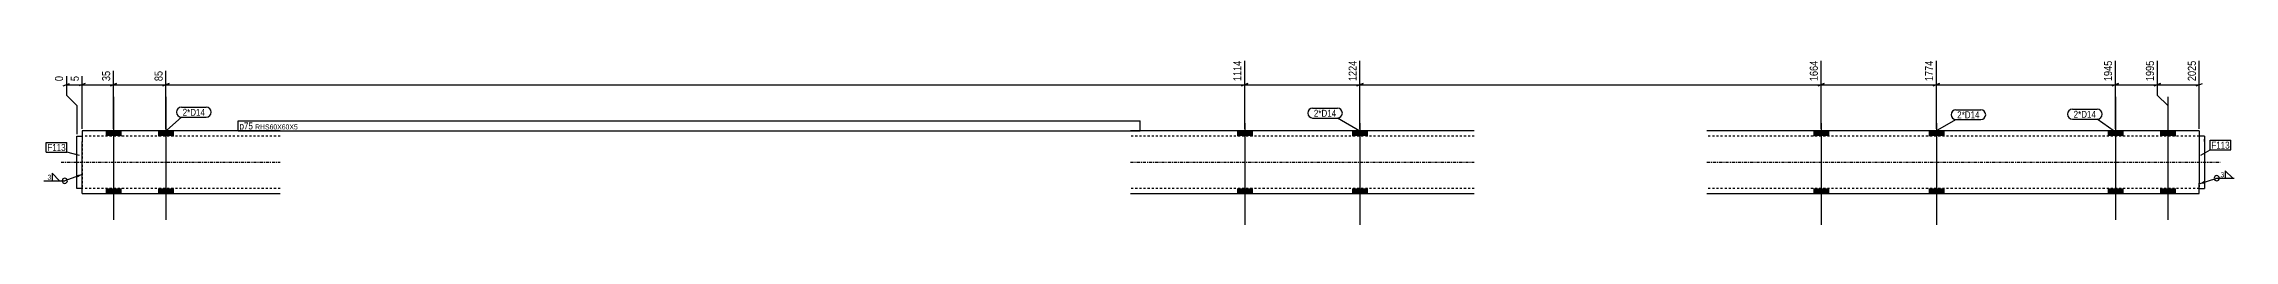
# Model space of a CAD drawing. Header units: millimetres. Extents: x 5 to 17724, y -8 to 412.
# Drawn here: x 5 to 2095, y -8 to 151 of the extents above; entities that cross this region are included whole.
import ezdxf

# ---------------------------------------------------------------- set-up
doc = ezdxf.new("R2010")
doc.units = ezdxf.units.MM
doc.linetypes.add('DXK_LINE_DOT2', pattern=[3.9198, 1.9599, -1.9599])
doc.linetypes.add('DXK_LINE_DOT3', pattern=[5.9187, 2.979, -0.9799, 0.9799, -0.9799])
for name, color, linetype in [('MÅLSÆTNING', 7, 'Continuous'), ('STÅL', 7, 'Continuous'), ('TEKST', 7, 'Continuous')]:
    doc.layers.add(name, color=color, linetype=linetype)
doc.styles.add('Arial Narrow', font='ARIALN.TTF', dxfattribs={"height": 0.2})

msp = doc.modelspace()

# ---------------------------------------------------------------- hatches: boundary and pattern name
at = {"layer": 'STÅL', "linetype": 'Continuous'}
for color, points in [(4, [(64.3, 77.3), (78.3, 77.3), (78.3, 82.3), (64.3, 82.3)]), (4, [(114.3, 77.3), (128.3, 77.3), (128.3, 82.3), (114.3, 82.3)]), (96, [(1143.6, 77.3), (1157.6, 77.3), (1157.6, 82.3), (1143.6, 82.3)]), (96, [(1253.6, 77.3), (1267.6, 77.3), (1267.6, 82.3), (1253.6, 82.3)]), (96, [(1693.6, 77.3), (1707.6, 77.3), (1707.6, 82.3), (1693.6, 82.3)]), (96, [(1803.6, 77.3), (1817.6, 77.3), (1817.6, 82.3), (1803.6, 82.3)]), (4, [(1988.3, 82.3), (1974.3, 82.3), (1974.3, 77.3), (1988.3, 77.3)]), (4, [(2038.3, 82.3), (2024.3, 82.3), (2024.3, 77.3), (2038.3, 77.3)]), (4, [(64.3, 22.3), (78.3, 22.3), (78.3, 27.3), (64.3, 27.3)]), (4, [(114.3, 22.3), (128.3, 22.3), (128.3, 27.3), (114.3, 27.3)]), (96, [(1143.6, 22.3), (1157.6, 22.3), (1157.6, 27.3), (1143.6, 27.3)]), (96, [(1253.6, 22.3), (1267.6, 22.3), (1267.6, 27.3), (1253.6, 27.3)]), (96, [(1693.6, 22.3), (1707.6, 22.3), (1707.6, 27.3), (1693.6, 27.3)]), (96, [(1803.6, 22.3), (1817.6, 22.3), (1817.6, 27.3), (1803.6, 27.3)]), (4, [(1988.3, 27.3), (1974.3, 27.3), (1974.3, 22.3), (1988.3, 22.3)]), (4, [(2038.3, 27.3), (2024.3, 27.3), (2024.3, 22.3), (2038.3, 22.3)])]:
    msp.add_hatch(color=color, dxfattribs=at).paths.add_polyline_path(points)
at = {"layer": 'TEKST', "linetype": 'Continuous'}
for points in [[(36.2, 40.1), (41.3, 40.6), (37.1, 37.7)], [(2066.5, 31.9), (2061.3, 31.5), (2065.7, 34.3)]]:
    msp.add_hatch(color=3, dxfattribs=at).paths.add_polyline_path(points)

# ---------------------------------------------------------------- linework, layer by layer
at = {"layer": 'MÅLSÆTNING', "color": 7, "linetype": 'Continuous'}
for p, q in [((1150.6, 84.3), (1150.6, 149.4)), ((1150.6, 84.3), (1150.6, 149.4)), ((1260.6, 84.3), (1260.6, 149.4)), ((1700.6, 84.3), (1700.6, 149.4)), ((1700.6, 84.3), (1700.6, 149.4)), ((1810.6, 84.3), (1810.6, 149.4)), ((1981.3, 84.3), (1981.3, 149.4)), ((1981.3, 84.3), (1981.3, 149.4)), ((2021.3, 149.4), (2021.3, 116.5)), ((2021.3, 149.4), (2021.3, 116.5)), ((2061.3, 84.3), (2061.3, 149.4)), ((23.3, 125.3), (29.3, 127.7)), ((26.3, 134.8), (26.3, 116.5)), ((26.3, 126.5), (41.3, 126.5)), ((44.3, 127.7), (38.3, 125.3)), ((44.3, 127.7), (38.3, 125.3)), ((41.3, 84.3), (41.3, 134.8)), ((41.3, 84.3), (41.3, 134.8)), ((41.3, 126.5), (71.3, 126.5)), ((68.3, 125.3), (74.3, 127.7)), ((71.3, 84.3), (71.3, 139.7)), ((124.3, 127.7), (118.3, 125.3)), ((118.3, 125.3), (124.3, 127.7)), ((121.3, 84.3), (121.3, 139.7)), ((121.3, 84.3), (121.3, 139.7)), ((121.3, 126.5), (1150.6, 126.5)), ((1153.6, 127.7), (1147.6, 125.3)), ((1147.6, 125.3), (1153.6, 127.7)), ((1150.6, 126.5), (1260.6, 126.5)), ((1257.6, 125.3), (1263.6, 127.7)), ((1703.6, 127.7), (1697.6, 125.3)), ((1697.6, 125.3), (1703.6, 127.7)), ((1700.6, 126.5), (1810.6, 126.5)), ((1807.6, 125.3), (1813.6, 127.7)), ((1984.3, 127.7), (1978.3, 125.3)), ((1978.3, 125.3), (1984.3, 127.7)), ((1981.3, 126.5), (2021.3, 126.5)), ((2024.3, 127.7), (2018.3, 125.3)), ((2018.3, 125.3), (2024.3, 127.7)), ((2021.3, 126.5), (2061.3, 126.5)), ((2058.3, 125.3), (2064.3, 127.7)), ((26.3, 116.5), (36.3, 106.5)), ((36.3, 106.5), (36.3, 79.3)), ((2021.3, 116.5), (2031.3, 106.5)), ((2021.3, 116.5), (2031.3, 106.5)), ((2031.3, 106.5), (2031.3, 84.3)), ((2031.3, 106.5), (2031.3, 84.3))]:
    msp.add_line(p, q, dxfattribs=at)
at = {"layer": 'STÅL', "color": 4, "linetype": 'Continuous'}
for p, q in [((71.3, 114.8), (71.3, -2.7)), ((121.3, 114.8), (121.3, -2.7)), ((1981.3, 114.8), (1981.3, -2.7)), ((2031.3, 114.8), (2031.3, -2.7)), ((64.3, 82.3), (64.3, 77.3)), ((78.3, 82.3), (78.3, 77.3)), ((114.3, 82.3), (114.3, 77.3)), ((128.3, 82.3), (128.3, 77.3)), ((1974.3, 82.3), (1974.3, 77.3)), ((1988.3, 82.3), (1988.3, 77.3)), ((2024.3, 82.3), (2024.3, 77.3)), ((2038.3, 82.3), (2038.3, 77.3)), ((64.3, 27.3), (64.3, 22.3)), ((78.3, 27.3), (78.3, 22.3)), ((114.3, 27.3), (114.3, 22.3)), ((128.3, 27.3), (128.3, 22.3)), ((1974.3, 27.3), (1974.3, 22.3)), ((1988.3, 27.3), (1988.3, 22.3)), ((2024.3, 27.3), (2024.3, 22.3)), ((2038.3, 27.3), (2038.3, 22.3))]:
    msp.add_line(p, q, dxfattribs=at)
at = {"layer": 'STÅL', "color": 96, "linetype": 'Continuous'}
for p, q in [((1150.6, 89.8), (1150.6, -7.7)), ((1260.6, 89.8), (1260.6, -7.7)), ((1700.6, 89.8), (1700.6, -7.7)), ((1810.6, 89.8), (1810.6, -7.7)), ((1143.6, 82.3), (1143.6, 77.3)), ((1157.6, 82.3), (1157.6, 77.3)), ((1253.6, 82.3), (1253.6, 77.3)), ((1267.6, 82.3), (1267.6, 77.3)), ((1693.6, 82.3), (1693.6, 77.3)), ((1707.6, 82.3), (1707.6, 77.3)), ((1803.6, 82.3), (1803.6, 77.3)), ((1817.6, 82.3), (1817.6, 77.3)), ((1143.6, 27.3), (1143.6, 22.3)), ((1157.6, 27.3), (1157.6, 22.3)), ((1253.6, 27.3), (1253.6, 22.3)), ((1267.6, 27.3), (1267.6, 22.3)), ((1693.6, 27.3), (1693.6, 22.3)), ((1707.6, 27.3), (1707.6, 22.3)), ((1803.6, 27.3), (1803.6, 22.3)), ((1817.6, 27.3), (1817.6, 22.3))]:
    msp.add_line(p, q, dxfattribs=at)
at = {"layer": 'STÅL', "color": 2, "linetype": 'Continuous'}
for p, q in [((36.3, 32.3), (36.3, 77.3)), ((36.3, 77.3), (41.3, 77.3)), ((230.3, 82.3), (41.3, 82.3)), ((41.3, 82.3), (41.3, 72.3)), ((41.3, 32.3), (41.3, 72.3)), ((1369.6, 82.3), (1041.6, 82.3)), ((2061.3, 82.3), (1591.6, 82.3)), ((2061.3, 82.3), (2061.3, 81.5)), ((2061.3, 81.5), (2061.3, 72.3)), ((2066.3, 77.3), (2061.3, 77.3)), ((2061.3, 72.3), (2061.3, 32.3)), ((2066.3, 77.3), (2066.3, 77.1)), ((2066.3, 77.1), (2066.3, 76.3)), ((2066.3, 76.3), (2066.3, 72.3)), ((2066.3, 72.3), (2066.3, 32.3)), ((36.3, 28.3), (36.3, 32.3)), ((36.3, 27.5), (36.3, 28.3)), ((36.3, 27.3), (36.3, 27.5)), ((41.3, 27.3), (36.3, 27.3)), ((41.3, 25.2), (41.3, 32.3)), ((41.3, 23.1), (41.3, 25.2)), ((41.3, 22.3), (41.3, 23.1)), ((41.3, 22.3), (230.3, 22.3)), ((1041.6, 22.3), (1369.6, 22.3)), ((1591.6, 22.3), (2061.3, 22.3)), ((2061.3, 22.3), (2061.3, 32.3)), ((2061.3, 27.3), (2066.3, 27.3)), ((2066.3, 32.3), (2066.3, 27.3))]:
    msp.add_line(p, q, dxfattribs=at)
at = {"layer": 'STÅL', "color": 7, "linetype": 'DXK_LINE_DOT2'}
for p, q in [((230.3, 77.3), (41.3, 77.3)), ((41.3, 77.3), (41.3, 27.3)), ((1369.6, 77.3), (1041.6, 77.3)), ((2061.3, 77.3), (1591.6, 77.3)), ((2061.3, 79.4), (2061.3, 77.3)), ((2061.3, 77.3), (2061.3, 27.3)), ((2066.3, 72.3), (2066.3, 75.2)), ((230.3, 27.3), (41.3, 27.3)), ((41.3, 25.2), (41.3, 27.3)), ((41.3, 22.3), (41.3, 22.3)), ((1369.6, 27.3), (1041.6, 27.3)), ((2061.3, 27.3), (1591.6, 27.3))]:
    msp.add_line(p, q, dxfattribs=at)
at = {"layer": 'STÅL', "color": 7, "linetype": 'DXK_LINE_DOT3'}
for p, q in [((21.3, 52.3), (230.3, 52.3)), ((1041.6, 52.3), (1369.6, 52.3)), ((1591.6, 52.3), (2081.3, 52.3))]:
    msp.add_line(p, q, dxfattribs=at)
at = {"layer": 'TEKST', "color": 3, "linetype": 'Continuous'}
msp.add_line((41.3, 40.6), (24.8, 34.6), dxfattribs=at)
for start, end in [(90, 270), (270, 90)]:
    msp.add_arc((24.8, 34.6), 2.5, start, end, dxfattribs=at)

# ---------------------------------------------------------------- wipeouts: each hides what was drawn before it
at = {"color": 0}
for points in [[(158.6, 96.7), (158.6, 103.7), (137.3, 103.7), (137.3, 96.7)], [(1237.9, 95.8), (1237.9, 102.8), (1216.6, 102.8), (1216.6, 95.8)], [(1851.7, 94.3), (1851.7, 101.3), (1830.4, 101.3), (1830.4, 94.3)], [(1962.8, 94.8), (1962.8, 101.8), (1941.5, 101.8), (1941.5, 94.8)], [(25.7, 63.1), (25.7, 70.1), (8.2, 70.1), (8.2, 63.1)], [(11.7, 35.2), (11.7, 41), (7.9, 41), (7.9, 35.2)]]:
    msp.add_wipeout(points, dxfattribs=at).dxf.layer = 'TEKST'

# ---------------------------------------------------------------- next in the draw order: linework, layer by layer
at = {"layer": 'TEKST', "color": 3, "linetype": 'Continuous'}
for p, q in [((4.8, 34.6), (24.8, 34.6)), ((19.9, 34.6), (12.8, 41.7)), ((12.8, 41.7), (12.8, 34.6)), ((12.8, 34.6), (19.9, 34.6))]:
    msp.add_line(p, q, dxfattribs=at)

# ---------------------------------------------------------------- next in the draw order: texts
at = {"layer": 'TEKST', "color": 3, "style": 'Arial Narrow'}
msp.add_text('3', height=4.77, dxfattribs=at).set_placement((8.3, 35.6))

# ---------------------------------------------------------------- next in the draw order: wipeouts: each hides what was drawn before it
at = {"color": 0, "linetype": 'Continuous'}
for points in [[(1149, 151), (1137.8, 151), (1137.8, 128.3), (1149, 128.3)], [(1259, 151), (1247.8, 151), (1247.8, 128.3), (1259, 128.3)], [(1809, 151), (1797.8, 151), (1797.8, 128.3), (1809, 128.3)], [(2019.7, 151), (2008.5, 151), (2008.5, 128.3), (2019.7, 128.3)], [(2059.7, 151), (2048.5, 151), (2048.5, 128.3), (2059.7, 128.3)], [(39.7, 136.4), (28.5, 136.4), (28.5, 128.3), (39.7, 128.3)], [(69.7, 141.3), (58.5, 141.3), (58.5, 128.3), (69.7, 128.3)]]:
    msp.add_wipeout(points, dxfattribs=at).dxf.layer = 'MÅLSÆTNING'
at = {"color": 0}
for points in [[(158.6, 96.7), (158.6, 103.7), (137.3, 103.7), (137.3, 96.7)], [(204.3, 83.7), (204.3, 90.7), (191.5, 90.7), (191.5, 83.7)], [(1237.9, 95.8), (1237.9, 102.8), (1216.6, 102.8), (1216.6, 95.8)], [(1851.7, 94.3), (1851.7, 101.3), (1830.4, 101.3), (1830.4, 94.3)], [(1962.8, 94.8), (1962.8, 101.8), (1941.5, 101.8), (1941.5, 94.8)], [(25.7, 63.1), (25.7, 70.1), (8.2, 70.1), (8.2, 63.1)], [(2090.4, 65.3), (2090.4, 72.3), (2072.9, 72.3), (2072.9, 65.3)], [(2085.1, 37.6), (2085.1, 43.4), (2081.2, 43.4), (2081.2, 37.6)]]:
    msp.add_wipeout(points, dxfattribs=at).dxf.layer = 'TEKST'

# ---------------------------------------------------------------- next in the draw order: linework, layer by layer
at = {"layer": 'MÅLSÆTNING', "color": 7, "linetype": 'Continuous'}
for p, q in [((1260.6, 84.3), (1260.6, 149.4)), ((1810.6, 84.3), (1810.6, 149.4)), ((74.3, 127.7), (68.3, 125.3)), ((71.3, 84.3), (71.3, 139.7)), ((71.3, 126.5), (121.3, 126.5)), ((1263.6, 127.7), (1257.6, 125.3)), ((1260.6, 126.5), (1700.6, 126.5)), ((1813.6, 127.7), (1807.6, 125.3)), ((1810.6, 126.5), (1981.3, 126.5))]:
    msp.add_line(p, q, dxfattribs=at)
at = {"layer": 'TEKST', "color": 7, "linetype": 'Continuous'}
for p, q in [((136.1, 104.9), (159.8, 104.9)), ((122.2, 82.9), (136.1, 95.5)), ((136.1, 95.5), (159.8, 95.5)), ((1215.4, 104), (1239.1, 104)), ((1215.4, 94.6), (1239.1, 94.6)), ((1260.3, 82), (1239.1, 94.6)), ((1809.6, 82), (1829.2, 93.1)), ((1829.2, 102.5), (1852.9, 102.5)), ((1829.2, 93.1), (1852.9, 93.1)), ((1940.3, 103), (1964, 103)), ((1940.3, 93.6), (1964, 93.6)), ((1980.3, 81.9), (1964, 93.6)), ((7, 71.3), (26.9, 71.3)), ((7, 61.9), (7, 71.3)), ((26.9, 61.9), (26.9, 71.3)), ((7, 61.9), (26.9, 61.9)), ((38.9, 58.8), (26.9, 61.9))]:
    msp.add_line(p, q, dxfattribs=at)
at = {"layer": 'TEKST', "color": 3, "linetype": 'Continuous'}
for p, q in [((2093.3, 37), (2086.1, 44.1)), ((2086.1, 44.1), (2086.1, 37)), ((2061.3, 31.5), (2078.1, 37)), ((2078.1, 37), (2094.7, 37)), ((2086.1, 37), (2093.3, 37))]:
    msp.add_line(p, q, dxfattribs=at)
at = {"layer": 'TEKST', "color": 7, "linetype": 'Continuous'}
for centre, start, end in [((136.1, 100.2), 90, 270), ((159.8, 100.2), 270, 90), ((1215.4, 99.3), 90, 270), ((1239.1, 99.3), 270, 90), ((1829.2, 97.8), 90, 270), ((1852.9, 97.8), 270, 90), ((1940.3, 98.3), 90, 270), ((1964, 98.3), 270, 90)]:
    msp.add_arc(centre, 4.7, start, end, dxfattribs=at)
at = {"layer": 'TEKST', "color": 3, "linetype": 'Continuous'}
for start, end in [(90, 270), (270, 90)]:
    msp.add_arc((2078.1, 37), 2.5, start, end, dxfattribs=at)

# ---------------------------------------------------------------- next in the draw order: texts
at = {"layer": 'MÅLSÆTNING', "color": 3, "linetype": 'Continuous', "style": 'Arial Narrow'}
for s, p in [('1114', (1147.4, 129.9)), ('1224', (1257.4, 129.9)), ('1774', (1807.4, 129.9)), ('1995', (2018.1, 129.9)), ('2025', (2058.1, 129.9)), ('35', (68.1, 129.9))]:
    msp.add_text(s, height=7.64, rotation=90.0002, dxfattribs=at).set_placement(p)
at = {"layer": 'TEKST', "color": 3, "style": 'Arial Narrow'}
for s, height, p in [('2*D14', 6.68, (137.3, 96.7)), ('2*D14', 6.68, (1216.6, 95.8)), ('2*D14', 6.68, (1830.4, 94.3)), ('2*D14', 6.68, (1941.5, 94.8)), ('F113', 6.68, (8.2, 63.1)), ('3', 4.77, (2081.6, 38))]:
    msp.add_text(s, height=height, dxfattribs=at).set_placement(p)

# ---------------------------------------------------------------- next in the draw order: wipeouts: each hides what was drawn before it
at = {"color": 0, "linetype": 'Continuous'}
msp.add_wipeout([(24.7, 136.4), (13.5, 136.4), (13.5, 128.3), (24.7, 128.3)], dxfattribs=at).dxf.layer = 'MÅLSÆTNING'
at = {"color": 0}
for points in [[(204.3, 83.7), (204.3, 90.7), (191.5, 90.7), (191.5, 83.7)], [(2090.4, 65.3), (2090.4, 72.3), (2072.9, 72.3), (2072.9, 65.3)]]:
    msp.add_wipeout(points, dxfattribs=at).dxf.layer = 'TEKST'

# ---------------------------------------------------------------- next in the draw order: linework, layer by layer
at = {"layer": 'TEKST', "color": 7, "linetype": 'Continuous'}
for p, q in [((190.3, 82.5), (190.3, 91.9)), ((2063, 59.1), (2071.7, 64.1)), ((2071.7, 73.5), (2091.6, 73.5)), ((2071.7, 64.1), (2071.7, 73.5)), ((2071.7, 64.1), (2091.6, 64.1)), ((2091.6, 64.1), (2091.6, 73.5))]:
    msp.add_line(p, q, dxfattribs=at)

# ---------------------------------------------------------------- next in the draw order: texts
at = {"layer": 'MÅLSÆTNING', "color": 3, "linetype": 'Continuous', "style": 'Arial Narrow'}
for s, p in [('0', (23.1, 129.9)), ('5', (38.1, 129.9))]:
    msp.add_text(s, height=7.64, rotation=90.0002, dxfattribs=at).set_placement(p)
at = {"layer": 'TEKST', "color": 3, "style": 'Arial Narrow'}
msp.add_text('F113', height=6.68, dxfattribs=at).set_placement((2072.9, 65.3))

# ---------------------------------------------------------------- next in the draw order: wipeouts: each hides what was drawn before it
at = {"color": 0, "linetype": 'Continuous'}
for points in [[(1699, 151), (1687.8, 151), (1687.8, 128.3), (1699, 128.3)], [(1979.7, 151), (1968.5, 151), (1968.5, 128.3), (1979.7, 128.3)], [(119.7, 141.3), (108.5, 141.3), (108.5, 128.3), (119.7, 128.3)]]:
    msp.add_wipeout(points, dxfattribs=at).dxf.layer = 'MÅLSÆTNING'
at = {"color": 0}
msp.add_wipeout([(1049.8, 83.7), (1049.8, 88.7), (206.4, 88.7), (206.4, 83.7)], dxfattribs=at).dxf.layer = 'TEKST'

# ---------------------------------------------------------------- next in the draw order: texts
at = {"layer": 'MÅLSÆTNING', "color": 3, "linetype": 'Continuous', "style": 'Arial Narrow'}
for s, p in [('1664', (1697.4, 129.9)), ('1945', (1978.1, 129.9)), ('85', (118.1, 129.9))]:
    msp.add_text(s, height=7.64, rotation=90.0002, dxfattribs=at).set_placement(p)

# ---------------------------------------------------------------- next in the draw order: wipeouts: each hides what was drawn before it
at = {"color": 0}
msp.add_wipeout([(1049.8, 83.7), (1049.8, 88.7), (206.4, 88.7), (206.4, 83.7)], dxfattribs=at).dxf.layer = 'TEKST'

# ---------------------------------------------------------------- next in the draw order: linework, layer by layer
at = {"layer": 'TEKST', "color": 7, "linetype": 'Continuous'}
for p, q in [((190.3, 91.9), (1051, 91.9)), ((1051, 82.5), (1051, 91.9)), ((190.3, 82.5), (1051, 82.5))]:
    msp.add_line(p, q, dxfattribs=at)

# ---------------------------------------------------------------- next in the draw order: texts
at = {"layer": 'TEKST', "color": 3, "style": 'Arial Narrow'}
for s, height, p in [('p75', 6.68, (191.5, 83.7)), ('RHS60X60X5', 4.77, (206.4, 83.7))]:
    msp.add_text(s, height=height, dxfattribs=at).set_placement(p)

doc.saveas('drawing.dxf')
